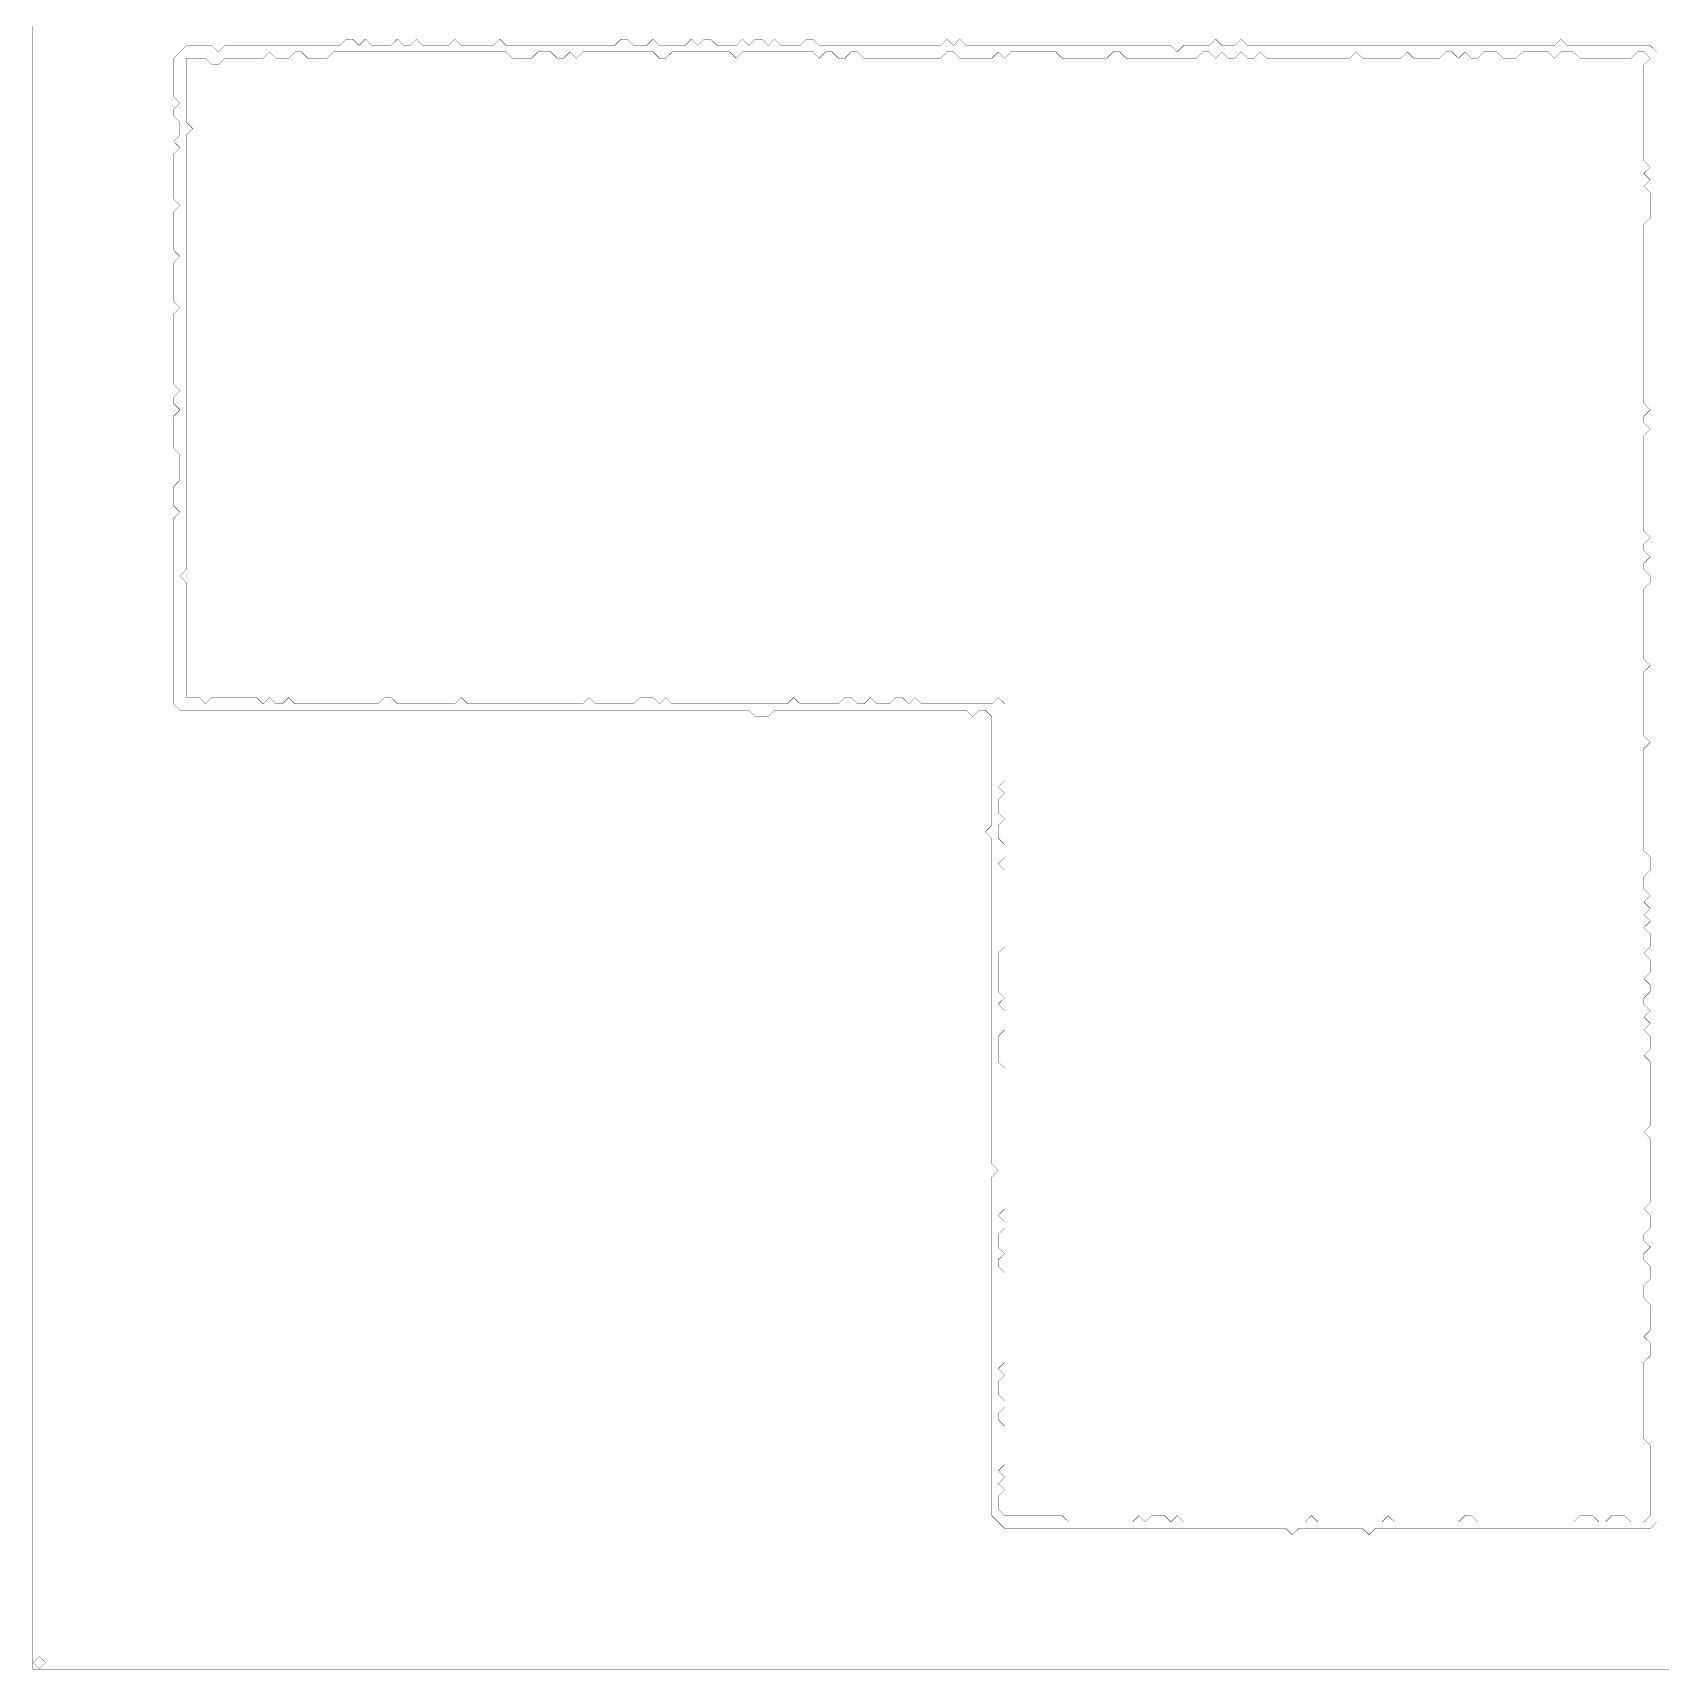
# Model space of a CAD drawing. Header units: metres. Extents: x 0 to 5284, y -5284 to 0.
# Drawn here: x 0 to 2642, y -5284 to -2637 of the extents above; entities that cross this region are included whole.
import ezdxf

# ---------------------------------------------------------------- set-up
doc = ezdxf.new("R2010")
doc.units = ezdxf.units.M
doc.layers.add('conductor', color=1, linetype='Continuous')
doc.layers.add('substrate', color=5, linetype='Continuous')

msp = doc.modelspace()

# ---------------------------------------------------------------- linework, layer by layer
at = {"layer": 'conductor', "const_width": 0.5}
msp.add_lwpolyline([(382.6, -2667.7), (372.2, -2678), (361.9, -2678), (351.6, -2678), (341.2, -2678), (330.9, -2678), (320.5, -2678), (310.2, -2678), (299.9, -2688.4), (289.5, -2688.4), (279.2, -2678), (268.8, -2678), (258.5, -2678), (248.2, -2678), (248.2, -2688.4), (248.2, -2698.7), (248.2, -2709), (248.2, -2719.4), (248.2, -2729.7), (248.2, -2740.1), (248.2, -2750.4), (248.2, -2760.7), (248.2, -2771.1), (248.2, -2781.4), (258.5, -2791.8), (248.2, -2802.1), (248.2, -2812.4), (248.2, -2822.8), (248.2, -2833.1), (248.2, -2843.5), (248.2, -2853.8), (248.2, -2864.1), (248.2, -2874.5), (248.2, -2884.8), (248.2, -2895.2), (248.2, -2905.5), (248.2, -2915.8), (248.2, -2926.2), (248.2, -2936.5), (248.2, -2946.9), (248.2, -2957.2), (248.2, -2967.5), (248.2, -2977.9), (248.2, -2988.2), (248.2, -2998.6), (248.2, -3008.9), (248.2, -3019.2), (248.2, -3029.6), (248.2, -3039.9), (248.2, -3050.3), (248.2, -3060.6), (248.2, -3070.9), (248.2, -3081.3), (248.2, -3091.6), (248.2, -3102), (248.2, -3112.3), (248.2, -3122.6), (248.2, -3133), (248.2, -3143.3), (248.2, -3153.7), (248.2, -3164), (248.2, -3174.3), (248.2, -3184.7), (248.2, -3195), (248.2, -3205.4), (248.2, -3215.7), (248.2, -3226), (248.2, -3236.4), (248.2, -3246.7), (248.2, -3257.1), (248.2, -3267.4), (248.2, -3277.7), (248.2, -3288.1), (248.2, -3298.4), (248.2, -3308.8), (248.2, -3319.1), (248.2, -3329.4), (248.2, -3339.8), (248.2, -3350.1), (248.2, -3360.4), (248.2, -3370.8), (248.2, -3381.1), (248.2, -3391.5), (248.2, -3401.8), (248.2, -3412.1), (248.2, -3422.5), (248.2, -3432.8), (248.2, -3443.2), (248.2, -3453.5), (248.2, -3463.8), (248.2, -3474.2), (248.2, -3484.5), (248.2, -3494.9), (248.2, -3505.2), (237.8, -3515.5), (248.2, -3525.9), (248.2, -3536.2), (248.2, -3546.6), (248.2, -3556.9), (248.2, -3567.2), (248.2, -3577.6), (248.2, -3587.9), (248.2, -3598.3), (248.2, -3608.6), (248.2, -3618.9), (248.2, -3629.3), (248.2, -3639.6), (248.2, -3650), (248.2, -3660.3), (248.2, -3670.6), (248.2, -3681), (248.2, -3691.3), (248.2, -3701.7), (248.2, -3712), (258.5, -3712), (268.8, -3712), (279.2, -3722.3), (289.5, -3712), (299.9, -3712), (310.2, -3712), (320.5, -3712), (330.9, -3712), (341.2, -3712), (351.6, -3712), (361.9, -3712), (372.2, -3722.3), (382.6, -3712), (392.9, -3722.3), (403.3, -3722.3), (413.6, -3712), (423.9, -3722.3), (434.3, -3722.3), (444.6, -3722.3), (455, -3722.3), (465.3, -3722.3), (475.6, -3722.3), (486, -3722.3), (496.3, -3722.3), (506.7, -3722.3), (517, -3722.3), (527.3, -3722.3), (537.7, -3722.3), (548, -3722.3), (558.4, -3722.3), (568.7, -3712), (579, -3712), (589.4, -3722.3), (599.7, -3722.3), (610.1, -3722.3), (620.4, -3722.3), (630.7, -3722.3), (641.1, -3722.3), (651.4, -3722.3), (661.8, -3722.3), (672.1, -3722.3), (682.4, -3722.3), (692.8, -3712), (703.1, -3722.3), (713.4, -3722.3), (723.8, -3722.3), (734.1, -3722.3), (744.5, -3722.3), (754.8, -3722.3), (765.1, -3722.3), (775.5, -3722.3), (785.8, -3722.3), (796.2, -3722.3), (806.5, -3722.3), (816.8, -3722.3), (827.2, -3722.3), (837.5, -3722.3), (847.9, -3722.3), (858.2, -3722.3), (868.5, -3722.3), (878.9, -3722.3), (889.2, -3722.3), (899.6, -3712), (909.9, -3722.3), (920.2, -3722.3), (930.6, -3722.3), (940.9, -3722.3), (951.3, -3722.3), (961.6, -3722.3), (971.9, -3722.3), (982.3, -3712), (992.6, -3712), (1003, -3712), (1013.3, -3722.3), (1023.6, -3712), (1034, -3722.3), (1044.3, -3722.3), (1054.7, -3722.3), (1065, -3722.3), (1075.3, -3722.3), (1085.7, -3722.3), (1096, -3722.3), (1106.4, -3722.3), (1116.7, -3722.3), (1127, -3722.3), (1137.4, -3722.3), (1147.7, -3722.3), (1158.1, -3722.3), (1168.4, -3722.3), (1178.7, -3722.3), (1189.1, -3722.3), (1199.4, -3722.3), (1209.8, -3722.3), (1220.1, -3722.3), (1230.4, -3712), (1240.8, -3722.3), (1251.1, -3722.3), (1261.5, -3722.3), (1271.8, -3722.3), (1282.1, -3722.3), (1292.5, -3722.3), (1302.8, -3722.3), (1313.2, -3712), (1323.5, -3712), (1333.8, -3722.3), (1344.2, -3722.3), (1354.5, -3712), (1364.9, -3722.3), (1375.2, -3722.3), (1385.5, -3722.3), (1395.9, -3712), (1406.2, -3712), (1416.6, -3722.3), (1426.9, -3712), (1437.2, -3722.3), (1447.6, -3722.3), (1457.9, -3722.3), (1468.3, -3722.3), (1478.6, -3722.3), (1488.9, -3722.3), (1499.3, -3722.3), (1509.6, -3722.3), (1520, -3722.3), (1530.3, -3722.3), (1540.6, -3722.3), (1551, -3722.3), (1561.3, -3712), (1571.7, -3722.3), (1571.7, -3732.7), (1571.7, -3743), (1571.7, -3753.4), (1571.7, -3763.7), (1571.7, -3774), (1571.7, -3784.4), (1571.7, -3794.7), (1571.7, -3805.1), (1571.7, -3815.4), (1571.7, -3825.7), (1571.7, -3836.1), (1571.7, -3846.4), (1561.3, -3856.8), (1571.7, -3867.1), (1561.3, -3877.4), (1561.3, -3887.8), (1561.3, -3898.1), (1571.7, -3908.5), (1561.3, -3918.8), (1561.3, -3929.1), (1561.3, -3939.5), (1571.7, -3949.8), (1571.7, -3960.2), (1571.7, -3970.5), (1561.3, -3980.8), (1571.7, -3991.2), (1571.7, -4001.5), (1571.7, -4011.9), (1571.7, -4022.2), (1571.7, -4032.5), (1571.7, -4042.9), (1571.7, -4053.2), (1571.7, -4063.6), (1571.7, -4073.9), (1571.7, -4084.2), (1571.7, -4094.6), (1571.7, -4104.9), (1571.7, -4115.3), (1561.3, -4125.6), (1561.3, -4135.9), (1561.3, -4146.3), (1561.3, -4156.6), (1561.3, -4167), (1561.3, -4177.3), (1561.3, -4187.6), (1571.7, -4198), (1561.3, -4208.3), (1571.7, -4218.7), (1571.7, -4229), (1571.7, -4239.3), (1571.7, -4249.7), (1561.3, -4260), (1561.3, -4270.4), (1561.3, -4280.7), (1561.3, -4291), (1561.3, -4301.4), (1571.7, -4311.7), (1571.7, -4322.1), (1571.7, -4332.4), (1571.7, -4342.7), (1571.7, -4353.1), (1571.7, -4363.4), (1571.7, -4373.8), (1571.7, -4384.1), (1571.7, -4394.4), (1571.7, -4404.8), (1571.7, -4415.1), (1571.7, -4425.5), (1571.7, -4435.8), (1571.7, -4446.1), (1571.7, -4456.5), (1571.7, -4466.8), (1571.7, -4477.2), (1571.7, -4487.5), (1571.7, -4497.8), (1571.7, -4508.2), (1571.7, -4518.5), (1571.7, -4528.9), (1571.7, -4539.2), (1561.3, -4549.5), (1571.7, -4559.9), (1571.7, -4570.2), (1561.3, -4580.6), (1561.3, -4590.9), (1561.3, -4601.2), (1571.7, -4611.6), (1561.3, -4621.9), (1561.3, -4632.2), (1571.7, -4642.6), (1571.7, -4652.9), (1571.7, -4663.3), (1571.7, -4673.6), (1571.7, -4683.9), (1571.7, -4694.3), (1571.7, -4704.6), (1571.7, -4715), (1571.7, -4725.3), (1571.7, -4735.6), (1571.7, -4746), (1571.7, -4756.3), (1571.7, -4766.7), (1571.7, -4777), (1571.7, -4787.3), (1561.3, -4797.7), (1571.7, -4808), (1561.3, -4818.4), (1561.3, -4828.7), (1561.3, -4839), (1571.7, -4849.4), (1571.7, -4859.7), (1561.3, -4870.1), (1561.3, -4880.4), (1571.7, -4890.7), (1571.7, -4901.1), (1571.7, -4911.4), (1571.7, -4921.8), (1571.7, -4932.1), (1571.7, -4942.4), (1571.7, -4952.8), (1561.3, -4963.1), (1571.7, -4973.5), (1561.3, -4983.8), (1571.7, -4994.1), (1561.3, -5004.5), (1561.3, -5014.8), (1561.3, -5025.2), (1571.7, -5035.5), (1582, -5035.5), (1592.3, -5035.5), (1602.7, -5035.5), (1613, -5035.5), (1623.4, -5035.5), (1633.7, -5035.5), (1644, -5035.5), (1654.4, -5035.5), (1664.7, -5035.5), (1675.1, -5045.8), (1685.4, -5045.8), (1695.7, -5045.8), (1706.1, -5045.8), (1716.4, -5045.8), (1726.8, -5045.8), (1737.1, -5045.8), (1747.4, -5045.8), (1757.8, -5045.8), (1768.1, -5045.8), (1778.5, -5045.8), (1788.8, -5035.5), (1799.1, -5045.8), (1809.5, -5035.5), (1819.8, -5035.5), (1830.2, -5035.5), (1840.5, -5045.8), (1850.8, -5035.5), (1861.2, -5045.8), (1871.5, -5045.8), (1881.9, -5045.8), (1892.2, -5045.8), (1902.5, -5045.8), (1912.9, -5045.8), (1923.2, -5045.8), (1933.6, -5045.8), (1943.9, -5045.8), (1954.2, -5045.8), (1964.6, -5045.8), (1974.9, -5045.8), (1985.2, -5045.8), (1995.6, -5045.8), (2005.9, -5045.8), (2016.3, -5045.8), (2026.6, -5045.8), (2036.9, -5045.8), (2047.3, -5045.8), (2057.6, -5045.8), (2068, -5035.5), (2078.3, -5045.8), (2088.6, -5045.8), (2099, -5045.8), (2109.3, -5045.8), (2119.7, -5045.8), (2130, -5045.8), (2140.3, -5045.8), (2150.7, -5045.8), (2161, -5045.8), (2171.4, -5045.8), (2181.7, -5045.8), (2192, -5035.5), (2202.4, -5045.8), (2212.7, -5045.8), (2223.1, -5045.8), (2233.4, -5045.8), (2243.7, -5045.8), (2254.1, -5045.8), (2264.4, -5045.8), (2274.8, -5045.8), (2285.1, -5045.8), (2295.4, -5045.8), (2305.8, -5045.8), (2316.1, -5035.5), (2326.5, -5035.5), (2336.8, -5045.8), (2347.1, -5045.8), (2357.5, -5045.8), (2367.8, -5045.8), (2378.2, -5045.8), (2388.5, -5045.8), (2398.8, -5045.8), (2409.2, -5045.8), (2419.5, -5045.8), (2429.9, -5045.8), (2440.2, -5045.8), (2450.5, -5045.8), (2460.9, -5045.8), (2471.2, -5045.8), (2481.6, -5045.8), (2491.9, -5045.8), (2502.2, -5035.5), (2512.6, -5035.5), (2522.9, -5035.5), (2533.3, -5045.8), (2543.6, -5045.8), (2553.9, -5035.5), (2564.3, -5035.5), (2574.6, -5035.5), (2585, -5045.8), (2595.3, -5045.8), (2605.6, -5045.8), (2616, -5035.5), (2616, -5025.2), (2616, -5014.8), (2616, -5004.5), (2616, -4994.1), (2616, -4983.8), (2616, -4973.5), (2616, -4963.1), (2616, -4952.8), (2616, -4942.4), (2616, -4932.1), (2616, -4921.8), (2605.6, -4911.4), (2605.6, -4901.1), (2605.6, -4890.7), (2605.6, -4880.4), (2605.6, -4870.1), (2605.6, -4859.7), (2605.6, -4849.4), (2605.6, -4839), (2605.6, -4828.7), (2605.6, -4818.4), (2605.6, -4808), (2605.6, -4797.7), (2605.6, -4787.3), (2616, -4777), (2616, -4766.7), (2616, -4756.3), (2605.6, -4746), (2616, -4735.6), (2616, -4725.3), (2616, -4715), (2616, -4704.6), (2616, -4694.3), (2605.6, -4683.9), (2605.6, -4673.6), (2605.6, -4663.3), (2616, -4652.9), (2616, -4642.6), (2616, -4632.2), (2605.6, -4621.9), (2605.6, -4611.6), (2616, -4601.2), (2605.6, -4590.9), (2605.6, -4580.6), (2616, -4570.2), (2616, -4559.9), (2616, -4549.5), (2605.6, -4539.2), (2616, -4528.9), (2616, -4518.5), (2616, -4508.2), (2616, -4497.8), (2616, -4487.5), (2616, -4477.2), (2616, -4466.8), (2616, -4456.5), (2616, -4446.1), (2616, -4435.8), (2616, -4425.5), (2605.6, -4415.1), (2616, -4404.8), (2616, -4394.4), (2616, -4384.1), (2616, -4373.8), (2616, -4363.4), (2616, -4353.1), (2616, -4342.7), (2616, -4332.4), (2616, -4322.1), (2616, -4311.7), (2616, -4301.4), (2605.6, -4291), (2616, -4280.7), (2616, -4270.4), (2616, -4260), (2605.6, -4249.7), (2616, -4239.3), (2605.6, -4229), (2616, -4218.7), (2605.6, -4208.3), (2605.6, -4198), (2616, -4187.6), (2616, -4177.3), (2605.6, -4167), (2616, -4156.6), (2616, -4146.3), (2616, -4135.9), (2605.6, -4125.6), (2616, -4115.3), (2616, -4104.9), (2616, -4094.6), (2605.6, -4084.2), (2616, -4073.9), (2605.6, -4063.6), (2616, -4053.2), (2605.6, -4042.9), (2616, -4032.5), (2605.6, -4022.2), (2605.6, -4011.9), (2605.6, -4001.5), (2616, -3991.2), (2616, -3980.8), (2616, -3970.5), (2605.6, -3960.2), (2605.6, -3949.8), (2605.6, -3939.5), (2605.6, -3929.1), (2605.6, -3918.8), (2605.6, -3908.5), (2605.6, -3898.1), (2605.6, -3887.8), (2605.6, -3877.4), (2605.6, -3867.1), (2605.6, -3856.8), (2605.6, -3846.4), (2605.6, -3836.1), (2605.6, -3825.7), (2605.6, -3815.4), (2605.6, -3805.1), (2605.6, -3794.7), (2616, -3784.4), (2605.6, -3774), (2605.6, -3763.7), (2605.6, -3753.4), (2605.6, -3743), (2605.6, -3732.7), (2605.6, -3722.3), (2605.6, -3712), (2605.6, -3701.7), (2605.6, -3691.3), (2605.6, -3681), (2605.6, -3670.6), (2616, -3660.3), (2605.6, -3650), (2605.6, -3639.6), (2605.6, -3629.3), (2605.6, -3618.9), (2605.6, -3608.6), (2605.6, -3598.3), (2605.6, -3587.9), (2605.6, -3577.6), (2605.6, -3567.2), (2605.6, -3556.9), (2605.6, -3546.6), (2605.6, -3536.2), (2616, -3525.9), (2616, -3515.5), (2605.6, -3505.2), (2605.6, -3494.9), (2616, -3484.5), (2605.6, -3474.2), (2605.6, -3463.8), (2616, -3453.5), (2605.6, -3443.2), (2605.6, -3432.8), (2605.6, -3422.5), (2605.6, -3412.1), (2605.6, -3401.8), (2605.6, -3391.5), (2605.6, -3381.1), (2605.6, -3370.8), (2605.6, -3360.4), (2605.6, -3350.1), (2605.6, -3339.8), (2605.6, -3329.4), (2605.6, -3319.1), (2605.6, -3308.8), (2605.6, -3298.4), (2605.6, -3288.1), (2616, -3277.7), (2605.6, -3267.4), (2605.6, -3257.1), (2616, -3246.7), (2605.6, -3236.4), (2605.6, -3226), (2605.6, -3215.7), (2605.6, -3205.4), (2605.6, -3195), (2605.6, -3184.7), (2605.6, -3174.3), (2605.6, -3164), (2605.6, -3153.7), (2605.6, -3143.3), (2605.6, -3133), (2605.6, -3122.6), (2605.6, -3112.3), (2605.6, -3102), (2605.6, -3091.6), (2605.6, -3081.3), (2605.6, -3070.9), (2605.6, -3060.6), (2605.6, -3050.3), (2605.6, -3039.9), (2605.6, -3029.6), (2605.6, -3019.2), (2605.6, -3008.9), (2605.6, -2998.6), (2605.6, -2988.2), (2605.6, -2977.9), (2605.6, -2967.5), (2605.6, -2957.2), (2605.6, -2946.9), (2616, -2936.5), (2616, -2926.2), (2616, -2915.8), (2616, -2905.5), (2616, -2895.2), (2605.6, -2884.8), (2616, -2874.5), (2605.6, -2864.1), (2616, -2853.8), (2605.6, -2843.5), (2605.6, -2833.1), (2605.6, -2822.8), (2605.6, -2812.4), (2605.6, -2802.1), (2605.6, -2791.8), (2605.6, -2781.4), (2605.6, -2771.1), (2605.6, -2760.7), (2605.6, -2750.4), (2605.6, -2740.1), (2605.6, -2729.7), (2605.6, -2719.4), (2605.6, -2709), (2605.6, -2698.7), (2605.6, -2688.4), (2616, -2678), (2605.6, -2667.7), (2595.3, -2667.7), (2585, -2678), (2574.6, -2678), (2564.3, -2678), (2553.9, -2678), (2543.6, -2678), (2533.3, -2678), (2522.9, -2678), (2512.6, -2678), (2502.2, -2678), (2491.9, -2667.7), (2481.6, -2667.7), (2471.2, -2667.7), (2460.9, -2678), (2450.5, -2667.7), (2440.2, -2667.7), (2429.9, -2667.7), (2419.5, -2667.7), (2409.2, -2667.7), (2398.8, -2678), (2388.5, -2678), (2378.2, -2678), (2367.8, -2667.7), (2357.5, -2667.7), (2347.1, -2667.7), (2336.8, -2678), (2326.5, -2678), (2316.1, -2667.7), (2305.8, -2678), (2295.4, -2667.7), (2285.1, -2667.7), (2274.8, -2678), (2264.4, -2678), (2254.1, -2678), (2243.7, -2678), (2233.4, -2678), (2223.1, -2667.7), (2212.7, -2678), (2202.4, -2678), (2192, -2678), (2181.7, -2678), (2171.4, -2678), (2161, -2678), (2150.7, -2678), (2140.3, -2667.7), (2130, -2678), (2119.7, -2678), (2109.3, -2678), (2099, -2678), (2088.6, -2678), (2078.3, -2678), (2068, -2678), (2057.6, -2678), (2047.3, -2678), (2036.9, -2678), (2026.6, -2678), (2016.3, -2678), (2005.9, -2678), (1995.6, -2678), (1985.2, -2667.7), (1974.9, -2678), (1964.6, -2678), (1954.2, -2667.7), (1943.9, -2678), (1933.6, -2678), (1923.2, -2667.7), (1912.9, -2678), (1902.5, -2667.7), (1892.2, -2667.7), (1881.9, -2678), (1871.5, -2678), (1861.2, -2678), (1850.8, -2678), (1840.5, -2678), (1830.2, -2678), (1819.8, -2678), (1809.5, -2678), (1799.1, -2678), (1788.8, -2678), (1778.5, -2678), (1768.1, -2678), (1757.8, -2667.7), (1747.4, -2667.7), (1737.1, -2678), (1726.8, -2678), (1716.4, -2678), (1706.1, -2678), (1695.7, -2678), (1685.4, -2678), (1675.1, -2678), (1664.7, -2678), (1654.4, -2667.7), (1644, -2667.7), (1633.7, -2667.7), (1623.4, -2667.7), (1613, -2667.7), (1602.7, -2667.7), (1592.3, -2667.7), (1582, -2667.7), (1571.7, -2678), (1561.3, -2667.7), (1551, -2678), (1540.6, -2678), (1530.3, -2678), (1520, -2678), (1509.6, -2678), (1499.3, -2678), (1488.9, -2667.7), (1478.6, -2667.7), (1468.3, -2678), (1457.9, -2678), (1447.6, -2678), (1437.2, -2678), (1426.9, -2678), (1416.6, -2678), (1406.2, -2678), (1395.9, -2678), (1385.5, -2678), (1375.2, -2678), (1364.9, -2678), (1354.5, -2678), (1344.2, -2678), (1333.8, -2667.7), (1323.5, -2667.7), (1313.2, -2678), (1302.8, -2678), (1292.5, -2667.7), (1282.1, -2667.7), (1271.8, -2678), (1261.5, -2667.7), (1251.1, -2667.7), (1240.8, -2667.7), (1230.4, -2667.7), (1220.1, -2667.7), (1209.8, -2667.7), (1199.4, -2667.7), (1189.1, -2667.7), (1178.7, -2667.7), (1168.4, -2667.7), (1158.1, -2667.7), (1147.7, -2667.7), (1137.4, -2678), (1127, -2667.7), (1116.7, -2667.7), (1106.4, -2667.7), (1096, -2667.7), (1085.7, -2667.7), (1075.3, -2667.7), (1065, -2667.7), (1054.7, -2667.7), (1044.3, -2667.7), (1034, -2667.7), (1023.6, -2678), (1013.3, -2678), (1003, -2667.7), (992.6, -2667.7), (982.3, -2667.7), (971.9, -2667.7), (961.6, -2667.7), (951.3, -2667.7), (940.9, -2667.7), (930.6, -2667.7), (920.2, -2667.7), (909.9, -2667.7), (899.6, -2667.7), (889.2, -2667.7), (878.9, -2678), (868.5, -2667.7), (858.2, -2678), (847.9, -2678), (837.5, -2667.7), (827.2, -2667.7), (816.8, -2667.7), (806.5, -2678), (796.2, -2678), (785.8, -2678), (775.5, -2678), (765.1, -2667.7), (754.8, -2667.7), (744.5, -2667.7), (734.1, -2667.7), (723.8, -2667.7), (713.4, -2667.7), (703.1, -2667.7), (692.8, -2667.7), (682.4, -2667.7), (672.1, -2667.7), (661.8, -2667.7), (651.4, -2667.7), (641.1, -2667.7), (630.7, -2667.7), (620.4, -2667.7), (610.1, -2667.7), (599.7, -2667.7), (589.4, -2667.7), (579, -2667.7), (568.7, -2667.7), (558.4, -2667.7), (548, -2667.7), (537.7, -2667.7), (527.3, -2667.7), (517, -2667.7), (506.7, -2667.7), (496.3, -2667.7), (486, -2667.7), (475.6, -2678), (465.3, -2678), (455, -2678), (444.6, -2678), (434.3, -2667.7), (423.9, -2667.7), (413.6, -2678), (403.3, -2678), (392.9, -2678)], close=True, dxfattribs=at)
at = {"layer": 'substrate', "const_width": 0.5}
msp.add_lwpolyline([(0, -2626.3), (0, -2636.7), (0, -2647), (0, -2657.3), (0, -2667.7), (0, -2678), (0, -2688.4), (0, -2698.7), (0, -2709), (0, -2719.4), (0, -2729.7), (0, -2740.1), (0, -2750.4), (0, -2760.7), (0, -2771.1), (0, -2781.4), (0, -2791.8), (0, -2802.1), (0, -2812.4), (0, -2822.8), (0, -2833.1), (0, -2843.5), (0, -2853.8), (0, -2864.1), (0, -2874.5), (0, -2884.8), (0, -2895.2), (0, -2905.5), (0, -2915.8), (0, -2926.2), (0, -2936.5), (0, -2946.9), (0, -2957.2), (0, -2967.5), (0, -2977.9), (0, -2988.2), (0, -2998.6), (0, -3008.9), (0, -3019.2), (0, -3029.6), (0, -3039.9), (0, -3050.3), (0, -3060.6), (0, -3070.9), (0, -3081.3), (0, -3091.6), (0, -3102), (0, -3112.3), (0, -3122.6), (0, -3133), (0, -3143.3), (0, -3153.7), (0, -3164), (0, -3174.3), (0, -3184.7), (0, -3195), (0, -3205.4), (0, -3215.7), (0, -3226), (0, -3236.4), (0, -3246.7), (0, -3257.1), (0, -3267.4), (0, -3277.7), (0, -3288.1), (0, -3298.4), (0, -3308.8), (0, -3319.1), (0, -3329.4), (0, -3339.8), (0, -3350.1), (0, -3360.4), (0, -3370.8), (0, -3381.1), (0, -3391.5), (0, -3401.8), (0, -3412.1), (0, -3422.5), (0, -3432.8), (0, -3443.2), (0, -3453.5), (0, -3463.8), (0, -3474.2), (0, -3484.5), (0, -3494.9), (0, -3505.2), (0, -3515.5), (0, -3525.9), (0, -3536.2), (0, -3546.6), (0, -3556.9), (0, -3567.2), (0, -3577.6), (0, -3587.9), (0, -3598.3), (0, -3608.6), (0, -3618.9), (0, -3629.3), (0, -3639.6), (0, -3650), (0, -3660.3), (0, -3670.6), (0, -3681), (0, -3691.3), (0, -3701.7), (0, -3712), (0, -3722.3), (0, -3732.7), (0, -3743), (0, -3753.4), (0, -3763.7), (0, -3774), (0, -3784.4), (0, -3794.7), (0, -3805.1), (0, -3815.4), (0, -3825.7), (0, -3836.1), (0, -3846.4), (0, -3856.8), (0, -3867.1), (0, -3877.4), (0, -3887.8), (0, -3898.1), (0, -3908.5), (0, -3918.8), (0, -3929.1), (0, -3939.5), (0, -3949.8), (0, -3960.2), (0, -3970.5), (0, -3980.8), (0, -3991.2), (0, -4001.5), (0, -4011.9), (0, -4022.2), (0, -4032.5), (0, -4042.9), (0, -4053.2), (0, -4063.6), (0, -4073.9), (0, -4084.2), (0, -4094.6), (0, -4104.9), (0, -4115.3), (0, -4125.6), (0, -4135.9), (0, -4146.3), (0, -4156.6), (0, -4167), (0, -4177.3), (0, -4187.6), (0, -4198), (0, -4208.3), (0, -4218.7), (0, -4229), (0, -4239.3), (0, -4249.7), (0, -4260), (0, -4270.4), (0, -4280.7), (0, -4291), (0, -4301.4), (0, -4311.7), (0, -4322.1), (0, -4332.4), (0, -4342.7), (0, -4353.1), (0, -4363.4), (0, -4373.8), (0, -4384.1), (0, -4394.4), (0, -4404.8), (0, -4415.1), (0, -4425.5), (0, -4435.8), (0, -4446.1), (0, -4456.5), (0, -4466.8), (0, -4477.2), (0, -4487.5), (0, -4497.8), (0, -4508.2), (0, -4518.5), (0, -4528.9), (0, -4539.2), (0, -4549.5), (0, -4559.9), (0, -4570.2), (0, -4580.6), (0, -4590.9), (0, -4601.2), (0, -4611.6), (0, -4621.9), (0, -4632.2), (0, -4642.6), (0, -4652.9), (0, -4663.3), (0, -4673.6), (0, -4683.9), (0, -4694.3), (0, -4704.6), (0, -4715), (0, -4725.3), (0, -4735.6), (0, -4746), (0, -4756.3), (0, -4766.7), (0, -4777), (0, -4787.3), (0, -4797.7), (0, -4808), (0, -4818.4), (0, -4828.7), (0, -4839), (0, -4849.4), (0, -4859.7), (0, -4870.1), (0, -4880.4), (0, -4890.7), (0, -4901.1), (0, -4911.4), (0, -4921.8), (0, -4932.1), (0, -4942.4), (0, -4952.8), (0, -4963.1), (0, -4973.5), (0, -4983.8), (0, -4994.1), (0, -5004.5), (0, -5014.8), (0, -5025.2), (0, -5035.5), (0, -5045.8), (0, -5056.2), (0, -5066.5), (0, -5076.9), (0, -5087.2), (0, -5097.5), (0, -5107.9), (0, -5118.2), (0, -5128.6), (0, -5138.9), (0, -5149.2), (0, -5159.6), (0, -5169.9), (0, -5180.3), (0, -5190.6), (0, -5200.9), (0, -5211.3), (0, -5221.6), (0, -5232), (0, -5242.3), (0, -5252.6), (0, -5263), (0, -5273.3), (0, -5283.7), (10.3, -5283.7), (20.7, -5283.7), (31, -5283.7), (41.4, -5283.7), (51.7, -5283.7), (62, -5283.7), (72.4, -5283.7), (82.7, -5283.7), (93.1, -5283.7), (103.4, -5283.7), (113.7, -5283.7), (124.1, -5283.7), (134.4, -5283.7), (144.8, -5283.7), (155.1, -5283.7), (165.4, -5283.7), (175.8, -5283.7), (186.1, -5283.7), (196.5, -5283.7), (206.8, -5283.7), (217.1, -5283.7), (227.5, -5283.7), (237.8, -5283.7), (248.2, -5283.7), (258.5, -5283.7), (268.8, -5283.7), (279.2, -5283.7), (289.5, -5283.7), (299.9, -5283.7), (310.2, -5283.7), (320.5, -5283.7), (330.9, -5283.7), (341.2, -5283.7), (351.6, -5283.7), (361.9, -5283.7), (372.2, -5283.7), (382.6, -5283.7), (392.9, -5283.7), (403.3, -5283.7), (413.6, -5283.7), (423.9, -5283.7), (434.3, -5283.7), (444.6, -5283.7), (455, -5283.7), (465.3, -5283.7), (475.6, -5283.7), (486, -5283.7), (496.3, -5283.7), (506.7, -5283.7), (517, -5283.7), (527.3, -5283.7), (537.7, -5283.7), (548, -5283.7), (558.4, -5283.7), (568.7, -5283.7), (579, -5283.7), (589.4, -5283.7), (599.7, -5283.7), (610.1, -5283.7), (620.4, -5283.7), (630.7, -5283.7), (641.1, -5283.7), (651.4, -5283.7), (661.8, -5283.7), (672.1, -5283.7), (682.4, -5283.7), (692.8, -5283.7), (703.1, -5283.7), (713.4, -5283.7), (723.8, -5283.7), (734.1, -5283.7), (744.5, -5283.7), (754.8, -5283.7), (765.1, -5283.7), (775.5, -5283.7), (785.8, -5283.7), (796.2, -5283.7), (806.5, -5283.7), (816.8, -5283.7), (827.2, -5283.7), (837.5, -5283.7), (847.9, -5283.7), (858.2, -5283.7), (868.5, -5283.7), (878.9, -5283.7), (889.2, -5283.7), (899.6, -5283.7), (909.9, -5283.7), (920.2, -5283.7), (930.6, -5283.7), (940.9, -5283.7), (951.3, -5283.7), (961.6, -5283.7), (971.9, -5283.7), (982.3, -5283.7), (992.6, -5283.7), (1003, -5283.7), (1013.3, -5283.7), (1023.6, -5283.7), (1034, -5283.7), (1044.3, -5283.7), (1054.7, -5283.7), (1065, -5283.7), (1075.3, -5283.7), (1085.7, -5283.7), (1096, -5283.7), (1106.4, -5283.7), (1116.7, -5283.7), (1127, -5283.7), (1137.4, -5283.7), (1147.7, -5283.7), (1158.1, -5283.7), (1168.4, -5283.7), (1178.7, -5283.7), (1189.1, -5283.7), (1199.4, -5283.7), (1209.8, -5283.7), (1220.1, -5283.7), (1230.4, -5283.7), (1240.8, -5283.7), (1251.1, -5283.7), (1261.5, -5283.7), (1271.8, -5283.7), (1282.1, -5283.7), (1292.5, -5283.7), (1302.8, -5283.7), (1313.2, -5283.7), (1323.5, -5283.7), (1333.8, -5283.7), (1344.2, -5283.7), (1354.5, -5283.7), (1364.9, -5283.7), (1375.2, -5283.7), (1385.5, -5283.7), (1395.9, -5283.7), (1406.2, -5283.7), (1416.6, -5283.7), (1426.9, -5283.7), (1437.2, -5283.7), (1447.6, -5283.7), (1457.9, -5283.7), (1468.3, -5283.7), (1478.6, -5283.7), (1488.9, -5283.7), (1499.3, -5283.7), (1509.6, -5283.7), (1520, -5283.7), (1530.3, -5283.7), (1540.6, -5283.7), (1551, -5283.7), (1561.3, -5283.7), (1571.7, -5283.7), (1582, -5283.7), (1592.3, -5283.7), (1602.7, -5283.7), (1613, -5283.7), (1623.4, -5283.7), (1633.7, -5283.7), (1644, -5283.7), (1654.4, -5283.7), (1664.7, -5283.7), (1675.1, -5283.7), (1685.4, -5283.7), (1695.7, -5283.7), (1706.1, -5283.7), (1716.4, -5283.7), (1726.8, -5283.7), (1737.1, -5283.7), (1747.4, -5283.7), (1757.8, -5283.7), (1768.1, -5283.7), (1778.5, -5283.7), (1788.8, -5283.7), (1799.1, -5283.7), (1809.5, -5283.7), (1819.8, -5283.7), (1830.2, -5283.7), (1840.5, -5283.7), (1850.8, -5283.7), (1861.2, -5283.7), (1871.5, -5283.7), (1881.9, -5283.7), (1892.2, -5283.7), (1902.5, -5283.7), (1912.9, -5283.7), (1923.2, -5283.7), (1933.6, -5283.7), (1943.9, -5283.7), (1954.2, -5283.7), (1964.6, -5283.7), (1974.9, -5283.7), (1985.2, -5283.7), (1995.6, -5283.7), (2005.9, -5283.7), (2016.3, -5283.7), (2026.6, -5283.7), (2036.9, -5283.7), (2047.3, -5283.7), (2057.6, -5283.7), (2068, -5283.7), (2078.3, -5283.7), (2088.6, -5283.7), (2099, -5283.7), (2109.3, -5283.7), (2119.7, -5283.7), (2130, -5283.7), (2140.3, -5283.7), (2150.7, -5283.7), (2161, -5283.7), (2171.4, -5283.7), (2181.7, -5283.7), (2192, -5283.7), (2202.4, -5283.7), (2212.7, -5283.7), (2223.1, -5283.7), (2233.4, -5283.7), (2243.7, -5283.7), (2254.1, -5283.7), (2264.4, -5283.7), (2274.8, -5283.7), (2285.1, -5283.7), (2295.4, -5283.7), (2305.8, -5283.7), (2316.1, -5283.7), (2326.5, -5283.7), (2336.8, -5283.7), (2347.1, -5283.7), (2357.5, -5283.7), (2367.8, -5283.7), (2378.2, -5283.7), (2388.5, -5283.7), (2398.8, -5283.7), (2409.2, -5283.7), (2419.5, -5283.7), (2429.9, -5283.7), (2440.2, -5283.7), (2450.5, -5283.7), (2460.9, -5283.7), (2471.2, -5283.7), (2481.6, -5283.7), (2491.9, -5283.7), (2502.2, -5283.7), (2512.6, -5283.7), (2522.9, -5283.7), (2533.3, -5283.7), (2543.6, -5283.7), (2553.9, -5283.7), (2564.3, -5283.7), (2574.6, -5283.7), (2585, -5283.7), (2595.3, -5283.7), (2605.6, -5283.7), (2616, -5283.7), (2626.3, -5283.7), (2636.7, -5283.7), (2647, -5283.7)], dxfattribs=at)
for points in [[(496.3, -2657.3), (506.7, -2647), (517, -2647), (527.3, -2657.3), (537.7, -2647), (548, -2657.3), (558.4, -2657.3), (568.7, -2657.3), (579, -2657.3), (589.4, -2647), (599.7, -2657.3), (610.1, -2657.3), (620.4, -2647), (630.7, -2657.3), (641.1, -2657.3), (651.4, -2657.3), (661.8, -2657.3), (672.1, -2657.3), (682.4, -2647), (692.8, -2657.3), (703.1, -2657.3), (713.4, -2657.3), (723.8, -2657.3), (734.1, -2657.3), (744.5, -2657.3), (754.8, -2647), (765.1, -2657.3), (775.5, -2657.3), (785.8, -2657.3), (796.2, -2657.3), (806.5, -2657.3), (816.8, -2657.3), (827.2, -2657.3), (837.5, -2657.3), (847.9, -2657.3), (858.2, -2657.3), (868.5, -2657.3), (878.9, -2657.3), (889.2, -2657.3), (899.6, -2657.3), (909.9, -2657.3), (920.2, -2657.3), (930.6, -2657.3), (940.9, -2657.3), (951.3, -2647), (961.6, -2647), (971.9, -2657.3), (982.3, -2657.3), (992.6, -2657.3), (1003, -2647), (1013.3, -2657.3), (1023.6, -2657.3), (1034, -2657.3), (1044.3, -2657.3), (1054.7, -2657.3), (1065, -2647), (1075.3, -2657.3), (1085.7, -2647), (1096, -2647), (1106.4, -2657.3), (1116.7, -2657.3), (1127, -2657.3), (1137.4, -2657.3), (1147.7, -2647), (1158.1, -2657.3), (1168.4, -2647), (1178.7, -2647), (1189.1, -2657.3), (1199.4, -2647), (1209.8, -2657.3), (1220.1, -2657.3), (1230.4, -2657.3), (1240.8, -2657.3), (1251.1, -2647), (1261.5, -2647), (1271.8, -2657.3), (1282.1, -2657.3), (1292.5, -2657.3), (1302.8, -2657.3), (1313.2, -2657.3), (1323.5, -2657.3), (1333.8, -2657.3), (1344.2, -2657.3), (1354.5, -2657.3), (1364.9, -2657.3), (1375.2, -2657.3), (1385.5, -2657.3), (1395.9, -2657.3), (1406.2, -2657.3), (1416.6, -2657.3), (1426.9, -2657.3), (1437.2, -2657.3), (1447.6, -2657.3), (1457.9, -2657.3), (1468.3, -2657.3), (1478.6, -2647), (1488.9, -2657.3), (1499.3, -2647), (1509.6, -2657.3), (1520, -2657.3), (1530.3, -2657.3), (1540.6, -2657.3), (1551, -2657.3), (1561.3, -2657.3), (1571.7, -2657.3), (1582, -2657.3), (1592.3, -2657.3), (1602.7, -2657.3), (1613, -2657.3), (1623.4, -2657.3), (1633.7, -2657.3), (1644, -2657.3), (1654.4, -2657.3), (1664.7, -2657.3), (1675.1, -2657.3), (1685.4, -2657.3), (1695.7, -2657.3), (1706.1, -2657.3), (1716.4, -2657.3), (1726.8, -2657.3), (1737.1, -2657.3), (1747.4, -2657.3), (1757.8, -2657.3), (1768.1, -2657.3), (1778.5, -2657.3), (1788.8, -2657.3), (1799.1, -2657.3), (1809.5, -2657.3), (1819.8, -2657.3), (1830.2, -2657.3), (1840.5, -2657.3), (1850.8, -2667.7), (1861.2, -2657.3), (1871.5, -2657.3), (1881.9, -2657.3), (1892.2, -2657.3), (1902.5, -2657.3), (1912.9, -2647), (1923.2, -2657.3), (1933.6, -2657.3), (1943.9, -2657.3), (1954.2, -2647), (1964.6, -2657.3), (1974.9, -2657.3), (1985.2, -2657.3), (1995.6, -2657.3), (2005.9, -2657.3), (2016.3, -2657.3), (2026.6, -2657.3), (2036.9, -2657.3), (2047.3, -2657.3), (2057.6, -2657.3), (2068, -2657.3), (2078.3, -2657.3), (2088.6, -2657.3), (2099, -2657.3), (2109.3, -2657.3), (2119.7, -2657.3), (2130, -2657.3), (2140.3, -2657.3), (2150.7, -2657.3), (2161, -2657.3), (2171.4, -2657.3), (2181.7, -2657.3), (2192, -2657.3), (2202.4, -2657.3), (2212.7, -2657.3), (2223.1, -2657.3), (2233.4, -2657.3), (2243.7, -2657.3), (2254.1, -2657.3), (2264.4, -2657.3), (2274.8, -2657.3), (2285.1, -2657.3), (2295.4, -2657.3), (2305.8, -2657.3), (2316.1, -2657.3), (2326.5, -2657.3), (2336.8, -2657.3), (2347.1, -2657.3), (2357.5, -2657.3), (2367.8, -2657.3), (2378.2, -2657.3), (2388.5, -2657.3), (2398.8, -2657.3), (2409.2, -2657.3), (2419.5, -2657.3), (2429.9, -2657.3), (2440.2, -2657.3), (2450.5, -2657.3), (2460.9, -2657.3), (2471.2, -2647), (2481.6, -2657.3), (2491.9, -2657.3), (2502.2, -2657.3), (2512.6, -2657.3), (2522.9, -2657.3), (2533.3, -2657.3), (2543.6, -2657.3), (2553.9, -2657.3), (2564.3, -2657.3), (2574.6, -2657.3), (2585, -2657.3), (2595.3, -2657.3), (2605.6, -2657.3), (2616, -2657.3), (2626.3, -2667.7), (2626.3, -2678), (2626.3, -2688.4), (2626.3, -2698.7), (2626.3, -2709), (2626.3, -2719.4), (2626.3, -2729.7), (2626.3, -2740.1), (2626.3, -2750.4), (2626.3, -2760.7), (2626.3, -2771.1), (2626.3, -2781.4), (2626.3, -2791.8), (2626.3, -2802.1), (2626.3, -2812.4), (2626.3, -2822.8), (2626.3, -2833.1), (2626.3, -2843.5), (2626.3, -2853.8), (2626.3, -2864.1), (2626.3, -2874.5), (2626.3, -2884.8), (2626.3, -2895.2), (2626.3, -2905.5), (2626.3, -2915.8), (2626.3, -2926.2), (2626.3, -2936.5), (2626.3, -2946.9), (2626.3, -2957.2), (2626.3, -2967.5), (2626.3, -2977.9), (2626.3, -2988.2), (2626.3, -2998.6), (2626.3, -3008.9), (2626.3, -3019.2), (2626.3, -3029.6), (2626.3, -3039.9), (2626.3, -3050.3), (2626.3, -3060.6), (2626.3, -3070.9), (2626.3, -3081.3), (2626.3, -3091.6), (2626.3, -3102), (2626.3, -3112.3), (2626.3, -3122.6), (2626.3, -3133), (2626.3, -3143.3), (2626.3, -3153.7), (2626.3, -3164), (2626.3, -3174.3), (2626.3, -3184.7), (2626.3, -3195), (2626.3, -3205.4), (2626.3, -3215.7), (2626.3, -3226), (2626.3, -3236.4), (2626.3, -3246.7), (2626.3, -3257.1), (2626.3, -3267.4), (2626.3, -3277.7), (2626.3, -3288.1), (2626.3, -3298.4), (2626.3, -3308.8), (2626.3, -3319.1), (2626.3, -3329.4), (2626.3, -3339.8), (2626.3, -3350.1), (2626.3, -3360.4), (2626.3, -3370.8), (2626.3, -3381.1), (2626.3, -3391.5), (2626.3, -3401.8), (2626.3, -3412.1), (2626.3, -3422.5), (2626.3, -3432.8), (2626.3, -3443.2), (2626.3, -3453.5), (2626.3, -3463.8), (2626.3, -3474.2), (2626.3, -3484.5), (2626.3, -3494.9), (2626.3, -3505.2), (2626.3, -3515.5), (2626.3, -3525.9), (2626.3, -3536.2), (2626.3, -3546.6), (2626.3, -3556.9), (2626.3, -3567.2), (2626.3, -3577.6), (2626.3, -3587.9), (2626.3, -3598.3), (2626.3, -3608.6), (2626.3, -3618.9), (2626.3, -3629.3), (2626.3, -3639.6), (2626.3, -3650), (2626.3, -3660.3), (2626.3, -3670.6), (2626.3, -3681), (2626.3, -3691.3), (2626.3, -3701.7), (2626.3, -3712), (2626.3, -3722.3), (2626.3, -3732.7), (2626.3, -3743), (2626.3, -3753.4), (2626.3, -3763.7), (2626.3, -3774), (2626.3, -3784.4), (2626.3, -3794.7), (2626.3, -3805.1), (2626.3, -3815.4), (2626.3, -3825.7), (2626.3, -3836.1), (2626.3, -3846.4), (2626.3, -3856.8), (2626.3, -3867.1), (2626.3, -3877.4), (2626.3, -3887.8), (2626.3, -3898.1), (2626.3, -3908.5), (2626.3, -3918.8), (2626.3, -3929.1), (2626.3, -3939.5), (2626.3, -3949.8), (2626.3, -3960.2), (2626.3, -3970.5), (2626.3, -3980.8), (2626.3, -3991.2), (2626.3, -4001.5), (2626.3, -4011.9), (2626.3, -4022.2), (2626.3, -4032.5), (2626.3, -4042.9), (2626.3, -4053.2), (2626.3, -4063.6), (2626.3, -4073.9), (2626.3, -4084.2), (2626.3, -4094.6), (2626.3, -4104.9), (2626.3, -4115.3), (2626.3, -4125.6), (2626.3, -4135.9), (2626.3, -4146.3), (2626.3, -4156.6), (2626.3, -4167), (2626.3, -4177.3), (2626.3, -4187.6), (2626.3, -4198), (2626.3, -4208.3), (2626.3, -4218.7), (2626.3, -4229), (2626.3, -4239.3), (2626.3, -4249.7), (2626.3, -4260), (2626.3, -4270.4), (2626.3, -4280.7), (2626.3, -4291), (2626.3, -4301.4), (2626.3, -4311.7), (2626.3, -4322.1), (2626.3, -4332.4), (2626.3, -4342.7), (2626.3, -4353.1), (2626.3, -4363.4), (2626.3, -4373.8), (2626.3, -4384.1), (2626.3, -4394.4), (2626.3, -4404.8), (2626.3, -4415.1), (2626.3, -4425.5), (2626.3, -4435.8), (2626.3, -4446.1), (2626.3, -4456.5), (2626.3, -4466.8), (2626.3, -4477.2), (2626.3, -4487.5), (2626.3, -4497.8), (2626.3, -4508.2), (2626.3, -4518.5), (2626.3, -4528.9), (2626.3, -4539.2), (2626.3, -4549.5), (2626.3, -4559.9), (2626.3, -4570.2), (2626.3, -4580.6), (2626.3, -4590.9), (2626.3, -4601.2), (2626.3, -4611.6), (2626.3, -4621.9), (2626.3, -4632.2), (2626.3, -4642.6), (2626.3, -4652.9), (2626.3, -4663.3), (2626.3, -4673.6), (2626.3, -4683.9), (2626.3, -4694.3), (2626.3, -4704.6), (2626.3, -4715), (2626.3, -4725.3), (2626.3, -4735.6), (2626.3, -4746), (2626.3, -4756.3), (2626.3, -4766.7), (2626.3, -4777), (2626.3, -4787.3), (2626.3, -4797.7), (2626.3, -4808), (2626.3, -4818.4), (2626.3, -4828.7), (2626.3, -4839), (2626.3, -4849.4), (2626.3, -4859.7), (2626.3, -4870.1), (2626.3, -4880.4), (2626.3, -4890.7), (2626.3, -4901.1), (2626.3, -4911.4), (2626.3, -4921.8), (2626.3, -4932.1), (2626.3, -4942.4), (2626.3, -4952.8), (2626.3, -4963.1), (2626.3, -4973.5), (2626.3, -4983.8), (2626.3, -4994.1), (2626.3, -5004.5), (2626.3, -5014.8), (2626.3, -5025.2), (2626.3, -5035.5), (2626.3, -5045.8), (2616, -5056.2), (2605.6, -5056.2), (2595.3, -5056.2), (2585, -5056.2), (2574.6, -5056.2), (2564.3, -5056.2), (2553.9, -5056.2), (2543.6, -5056.2), (2533.3, -5056.2), (2522.9, -5056.2), (2512.6, -5056.2), (2502.2, -5056.2), (2491.9, -5056.2), (2481.6, -5056.2), (2471.2, -5056.2), (2460.9, -5056.2), (2450.5, -5056.2), (2440.2, -5056.2), (2429.9, -5056.2), (2419.5, -5056.2), (2409.2, -5056.2), (2398.8, -5056.2), (2388.5, -5056.2), (2378.2, -5056.2), (2367.8, -5056.2), (2357.5, -5056.2), (2347.1, -5056.2), (2336.8, -5056.2), (2326.5, -5056.2), (2316.1, -5056.2), (2305.8, -5056.2), (2295.4, -5056.2), (2285.1, -5056.2), (2274.8, -5056.2), (2264.4, -5056.2), (2254.1, -5056.2), (2243.7, -5056.2), (2233.4, -5056.2), (2223.1, -5056.2), (2212.7, -5056.2), (2202.4, -5056.2), (2192, -5056.2), (2181.7, -5056.2), (2171.4, -5056.2), (2161, -5066.5), (2150.7, -5056.2), (2140.3, -5056.2), (2130, -5056.2), (2119.7, -5056.2), (2109.3, -5056.2), (2099, -5056.2), (2088.6, -5056.2), (2078.3, -5056.2), (2068, -5056.2), (2057.6, -5056.2), (2047.3, -5056.2), (2036.9, -5066.5), (2026.6, -5056.2), (2016.3, -5056.2), (2005.9, -5056.2), (1995.6, -5056.2), (1985.2, -5056.2), (1974.9, -5056.2), (1964.6, -5056.2), (1954.2, -5056.2), (1943.9, -5056.2), (1933.6, -5056.2), (1923.2, -5056.2), (1912.9, -5056.2), (1902.5, -5056.2), (1892.2, -5056.2), (1881.9, -5056.2), (1871.5, -5056.2), (1861.2, -5056.2), (1850.8, -5056.2), (1840.5, -5056.2), (1830.2, -5056.2), (1819.8, -5056.2), (1809.5, -5056.2), (1799.1, -5056.2), (1788.8, -5056.2), (1778.5, -5056.2), (1768.1, -5056.2), (1757.8, -5056.2), (1747.4, -5056.2), (1737.1, -5056.2), (1726.8, -5056.2), (1716.4, -5056.2), (1706.1, -5056.2), (1695.7, -5056.2), (1685.4, -5056.2), (1675.1, -5056.2), (1664.7, -5056.2), (1654.4, -5056.2), (1644, -5056.2), (1633.7, -5056.2), (1623.4, -5056.2), (1613, -5056.2), (1602.7, -5056.2), (1592.3, -5056.2), (1582, -5056.2), (1571.7, -5056.2), (1561.3, -5045.8), (1551, -5035.5), (1551, -5025.2), (1551, -5014.8), (1551, -5004.5), (1551, -4994.1), (1551, -4983.8), (1551, -4973.5), (1551, -4963.1), (1551, -4952.8), (1551, -4942.4), (1551, -4932.1), (1551, -4921.8), (1551, -4911.4), (1551, -4901.1), (1551, -4890.7), (1551, -4880.4), (1551, -4870.1), (1551, -4859.7), (1551, -4849.4), (1551, -4839), (1551, -4828.7), (1551, -4818.4), (1551, -4808), (1551, -4797.7), (1551, -4787.3), (1551, -4777), (1551, -4766.7), (1551, -4756.3), (1551, -4746), (1551, -4735.6), (1551, -4725.3), (1551, -4715), (1551, -4704.6), (1551, -4694.3), (1551, -4683.9), (1551, -4673.6), (1551, -4663.3), (1551, -4652.9), (1551, -4642.6), (1551, -4632.2), (1551, -4621.9), (1551, -4611.6), (1551, -4601.2), (1551, -4590.9), (1551, -4580.6), (1551, -4570.2), (1551, -4559.9), (1551, -4549.5), (1551, -4539.2), (1551, -4528.9), (1551, -4518.5), (1551, -4508.2), (1551, -4497.8), (1551, -4487.5), (1561.3, -4477.2), (1551, -4466.8), (1551, -4456.5), (1551, -4446.1), (1551, -4435.8), (1551, -4425.5), (1551, -4415.1), (1551, -4404.8), (1551, -4394.4), (1551, -4384.1), (1551, -4373.8), (1551, -4363.4), (1551, -4353.1), (1551, -4342.7), (1551, -4332.4), (1551, -4322.1), (1551, -4311.7), (1551, -4301.4), (1551, -4291), (1551, -4280.7), (1551, -4270.4), (1551, -4260), (1551, -4249.7), (1551, -4239.3), (1551, -4229), (1551, -4218.7), (1551, -4208.3), (1551, -4198), (1551, -4187.6), (1551, -4177.3), (1551, -4167), (1551, -4156.6), (1551, -4146.3), (1551, -4135.9), (1551, -4125.6), (1551, -4115.3), (1551, -4104.9), (1551, -4094.6), (1551, -4084.2), (1551, -4073.9), (1551, -4063.6), (1551, -4053.2), (1551, -4042.9), (1551, -4032.5), (1551, -4022.2), (1551, -4011.9), (1551, -4001.5), (1551, -3991.2), (1551, -3980.8), (1551, -3970.5), (1551, -3960.2), (1551, -3949.8), (1551, -3939.5), (1540.6, -3929.1), (1551, -3918.8), (1551, -3908.5), (1551, -3898.1), (1551, -3887.8), (1551, -3877.4), (1551, -3867.1), (1551, -3856.8), (1551, -3846.4), (1551, -3836.1), (1551, -3825.7), (1551, -3815.4), (1551, -3805.1), (1551, -3794.7), (1551, -3784.4), (1551, -3774), (1551, -3763.7), (1551, -3753.4), (1551, -3743), (1540.6, -3732.7), (1530.3, -3732.7), (1520, -3743), (1509.6, -3732.7), (1499.3, -3732.7), (1488.9, -3732.7), (1478.6, -3732.7), (1468.3, -3732.7), (1457.9, -3732.7), (1447.6, -3732.7), (1437.2, -3732.7), (1426.9, -3732.7), (1416.6, -3732.7), (1406.2, -3732.7), (1395.9, -3732.7), (1385.5, -3732.7), (1375.2, -3732.7), (1364.9, -3732.7), (1354.5, -3732.7), (1344.2, -3732.7), (1333.8, -3732.7), (1323.5, -3732.7), (1313.2, -3732.7), (1302.8, -3732.7), (1292.5, -3732.7), (1282.1, -3732.7), (1271.8, -3732.7), (1261.5, -3732.7), (1251.1, -3732.7), (1240.8, -3732.7), (1230.4, -3732.7), (1220.1, -3732.7), (1209.8, -3732.7), (1199.4, -3732.7), (1189.1, -3743), (1178.7, -3743), (1168.4, -3743), (1158.1, -3732.7), (1147.7, -3732.7), (1137.4, -3732.7), (1127, -3732.7), (1116.7, -3732.7), (1106.4, -3732.7), (1096, -3732.7), (1085.7, -3732.7), (1075.3, -3732.7), (1065, -3732.7), (1054.7, -3732.7), (1044.3, -3732.7), (1034, -3732.7), (1023.6, -3732.7), (1013.3, -3732.7), (1003, -3732.7), (992.6, -3732.7), (982.3, -3732.7), (971.9, -3732.7), (961.6, -3732.7), (951.3, -3732.7), (940.9, -3732.7), (930.6, -3732.7), (920.2, -3732.7), (909.9, -3732.7), (899.6, -3732.7), (889.2, -3732.7), (878.9, -3732.7), (868.5, -3732.7), (858.2, -3732.7), (847.9, -3732.7), (837.5, -3732.7), (827.2, -3732.7), (816.8, -3732.7), (806.5, -3732.7), (796.2, -3732.7), (785.8, -3732.7), (775.5, -3732.7), (765.1, -3732.7), (754.8, -3732.7), (744.5, -3732.7), (734.1, -3732.7), (723.8, -3732.7), (713.4, -3732.7), (703.1, -3732.7), (692.8, -3732.7), (682.4, -3732.7), (672.1, -3732.7), (661.8, -3732.7), (651.4, -3732.7), (641.1, -3732.7), (630.7, -3732.7), (620.4, -3732.7), (610.1, -3732.7), (599.7, -3732.7), (589.4, -3732.7), (579, -3732.7), (568.7, -3732.7), (558.4, -3732.7), (548, -3732.7), (537.7, -3732.7), (527.3, -3732.7), (517, -3732.7), (506.7, -3732.7), (496.3, -3732.7), (486, -3732.7), (475.6, -3732.7), (465.3, -3732.7), (455, -3732.7), (444.6, -3732.7), (434.3, -3732.7), (423.9, -3732.7), (413.6, -3732.7), (403.3, -3732.7), (392.9, -3732.7), (382.6, -3732.7), (372.2, -3732.7), (361.9, -3732.7), (351.6, -3732.7), (341.2, -3732.7), (330.9, -3732.7), (320.5, -3732.7), (310.2, -3732.7), (299.9, -3732.7), (289.5, -3732.7), (279.2, -3732.7), (268.8, -3732.7), (258.5, -3732.7), (248.2, -3732.7), (237.8, -3732.7), (227.5, -3722.3), (227.5, -3712), (227.5, -3701.7), (227.5, -3691.3), (227.5, -3681), (227.5, -3670.6), (227.5, -3660.3), (227.5, -3650), (227.5, -3639.6), (227.5, -3629.3), (227.5, -3618.9), (227.5, -3608.6), (227.5, -3598.3), (227.5, -3587.9), (227.5, -3577.6), (227.5, -3567.2), (227.5, -3556.9), (227.5, -3546.6), (227.5, -3536.2), (227.5, -3525.9), (227.5, -3515.5), (227.5, -3505.2), (227.5, -3494.9), (227.5, -3484.5), (227.5, -3474.2), (227.5, -3463.8), (227.5, -3453.5), (227.5, -3443.2), (227.5, -3432.8), (227.5, -3422.5), (237.8, -3412.1), (227.5, -3401.8), (227.5, -3391.5), (227.5, -3381.1), (227.5, -3370.8), (237.8, -3360.4), (237.8, -3350.1), (237.8, -3339.8), (237.8, -3329.4), (237.8, -3319.1), (227.5, -3308.8), (227.5, -3298.4), (227.5, -3288.1), (227.5, -3277.7), (227.5, -3267.4), (227.5, -3257.1), (237.8, -3246.7), (227.5, -3236.4), (227.5, -3226), (237.8, -3215.7), (227.5, -3205.4), (227.5, -3195), (227.5, -3184.7), (227.5, -3174.3), (227.5, -3164), (227.5, -3153.7), (227.5, -3143.3), (227.5, -3133), (227.5, -3122.6), (227.5, -3112.3), (227.5, -3102), (227.5, -3091.6), (237.8, -3081.3), (227.5, -3070.9), (227.5, -3060.6), (227.5, -3050.3), (227.5, -3039.9), (227.5, -3029.6), (227.5, -3019.2), (227.5, -3008.9), (237.8, -2998.6), (227.5, -2988.2), (227.5, -2977.9), (227.5, -2967.5), (227.5, -2957.2), (227.5, -2946.9), (227.5, -2936.5), (227.5, -2926.2), (237.8, -2915.8), (227.5, -2905.5), (227.5, -2895.2), (227.5, -2884.8), (227.5, -2874.5), (227.5, -2864.1), (227.5, -2853.8), (227.5, -2843.5), (227.5, -2833.1), (237.8, -2822.8), (227.5, -2812.4), (237.8, -2802.1), (237.8, -2791.8), (237.8, -2781.4), (227.5, -2771.1), (227.5, -2760.7), (237.8, -2750.4), (227.5, -2740.1), (227.5, -2729.7), (227.5, -2719.4), (227.5, -2709), (227.5, -2698.7), (227.5, -2688.4), (227.5, -2678), (237.8, -2667.7), (248.2, -2657.3), (258.5, -2657.3), (268.8, -2657.3), (279.2, -2657.3), (289.5, -2657.3), (299.9, -2667.7), (310.2, -2657.3), (320.5, -2657.3), (330.9, -2657.3), (341.2, -2657.3), (351.6, -2657.3), (361.9, -2657.3), (372.2, -2657.3), (382.6, -2657.3), (392.9, -2657.3), (403.3, -2657.3), (413.6, -2657.3), (423.9, -2657.3), (434.3, -2657.3), (444.6, -2657.3), (455, -2657.3), (465.3, -2657.3), (475.6, -2657.3), (486, -2657.3)], [(0, -5273.3), (10.3, -5263), (20.7, -5273.3), (10.3, -5283.7)]]:
    msp.add_lwpolyline(points, close=True, dxfattribs=at)

doc.saveas('drawing.dxf')
